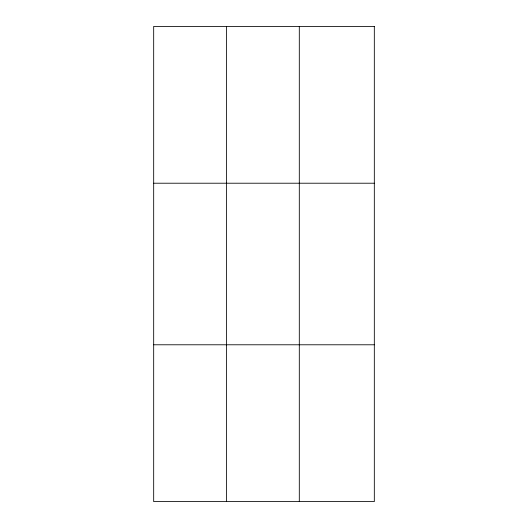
<?xml version="1.0" encoding="UTF-8"?>
<svg xmlns="http://www.w3.org/2000/svg" width="528" height="528" viewBox="0 0 528 528"><rect width="100%" height="100%" fill="white"/><g stroke="black" fill="none" stroke-linecap="round" stroke-linejoin="round"><path stroke-width="0.79" d="M226.492 501.6L226.492 26.4M299.303 501.6L299.303 26.4M153.681 183.216L374.319 183.216M153.681 344.784L374.319 344.784M374.319 26.4L374.319 501.6L153.681 501.6L153.681 26.4L374.319 26.4"/></g></svg>
